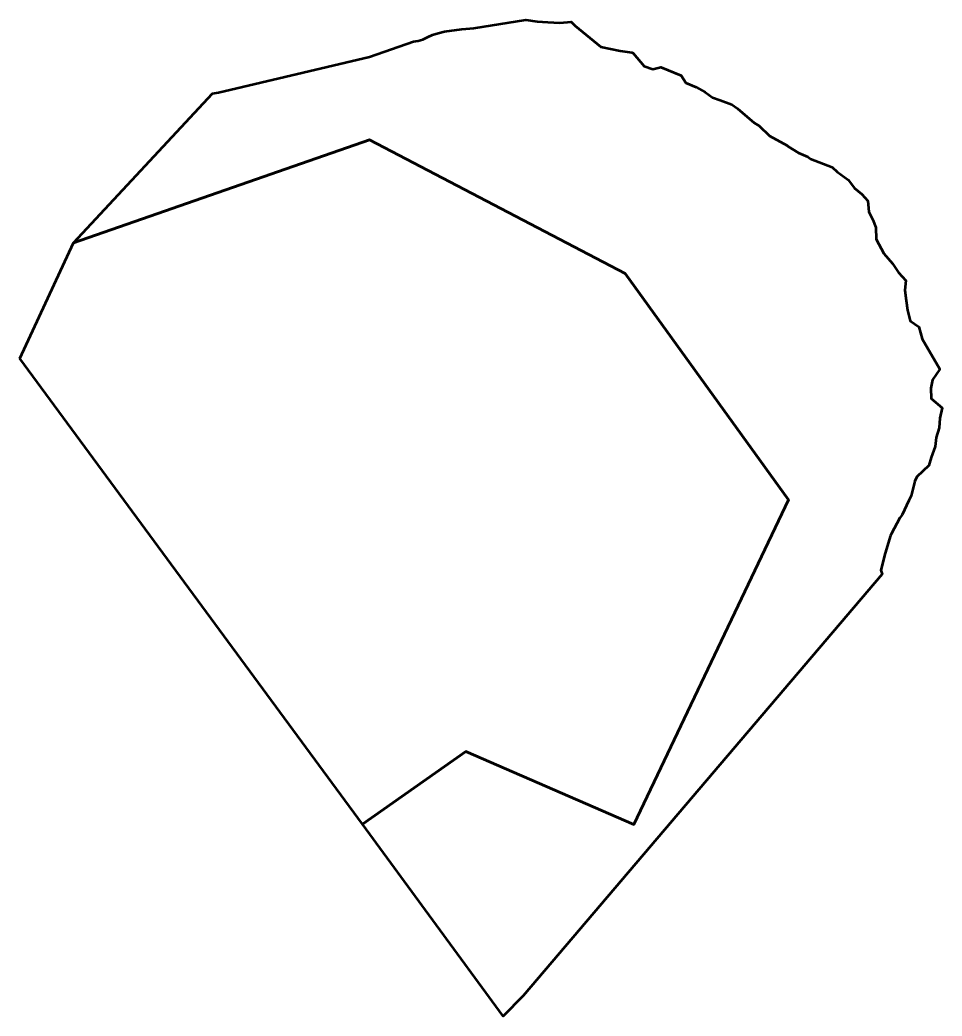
# Model space of a CAD drawing. Header units: metres. Extents: x 807518 to 807640, y 9157486 to 9157617.
import ezdxf

# ---------------------------------------------------------------- set-up
doc = ezdxf.new("R2010")
doc.units = ezdxf.units.M
doc.header["$MEASUREMENT"] = 0
doc.layers.add('2892-21006', color=1, linetype='Continuous')

msp = doc.modelspace()

# ---------------------------------------------------------------- linework, layer by layer
at = {"layer": '2892-21006', "color": 254, "lineweight": 53, "true_color": 0xcccccc}
msp.add_lwpolyline([(807544.53, 9157607.53), (807564.38, 9157612.2), (807570.19, 9157614.23), (807570.79, 9157614.34), (807571.39, 9157614.52), (807572.03, 9157614.81), (807572.69, 9157615.09), (807573.42, 9157615.34), (807574.27, 9157615.57), (807576.52, 9157615.86), (807578.11, 9157616), (807584.96, 9157617.07), (807586.41, 9157616.88), (807587.85, 9157616.76), (807589.42, 9157616.69), (807590.89, 9157616.82), (807591.43, 9157616.3), (807594.82, 9157613.53), (807597.36, 9157613), (807598.88, 9157612.77), (807599.03, 9157612.71), (807600.48, 9157611), (807601.64, 9157610.61), (807602.69, 9157610.86), (807605.37, 9157609.76), (807605.99, 9157608.8), (807607.33, 9157608.22), (807608.5, 9157607.56), (807609.49, 9157606.89), (807610.49, 9157606.5), (807612.03, 9157605.94), (807612.78, 9157605.44), (807614.94, 9157603.56), (807615.61, 9157603.14), (807616.98, 9157601.84), (807619.28, 9157600.58), (807619.43, 9157600.44), (807620.8, 9157599.61), (807622, 9157599.08), (807622.19, 9157598.95), (807622.38, 9157598.79), (807625.23, 9157597.71), (807625.88, 9157597.11), (807627.32, 9157596.03), (807628.13, 9157594.96), (807629.1, 9157594.18), (807629.89, 9157593.29), (807630.05, 9157591.85), (807630.57, 9157590.77), (807630.94, 9157589.76), (807631, 9157588.23), (807632.02, 9157586.37), (807633.12, 9157585.06), (807633.95, 9157583.85), (807634.9, 9157582.82), (807634.78, 9157581.55), (807634.96, 9157580.17), (807635.12, 9157578.89), (807635.45, 9157577.51), (807636.59, 9157576.73), (807637.02, 9157575.15), (807639.35, 9157571.17), (807638.41, 9157569.77), (807638.16, 9157568.67), (807638.21, 9157567.3), (807639.66, 9157566.09), (807639.37, 9157564.72), (807639.26, 9157563.42), (807638.9, 9157562.18), (807638.77, 9157561), (807638.21, 9157559.53), (807637.93, 9157558.49), (807636.36, 9157557.01), (807636.09, 9157556.41), (807635.59, 9157554.48), (807635.3, 9157553.88), (807634.42, 9157551.99), (807634.1, 9157551.62), (807632.96, 9157549.46), (807632.9, 9157549.27), (807632.16, 9157546.97), (807631.6, 9157544.74), (807631.79, 9157544.18), (807584.59, 9157488.74), (807581.98, 9157486.1), (807563.45, 9157511.31), (807577.07, 9157520.87), (807599.16, 9157511.27), (807619.48, 9157553.96), (807598, 9157583.72), (807564.39, 9157601.3), (807525.48, 9157587.76), (807543.77, 9157607.41)], close=True, dxfattribs=at)
at = {"layer": '2892-21006', "color": 40, "lineweight": 53, "true_color": 0xffbb00}
msp.add_lwpolyline([(807518.44, 9157572.56), (807525.48, 9157587.76), (807564.39, 9157601.3), (807598, 9157583.72), (807619.48, 9157553.96), (807599.16, 9157511.27), (807577.07, 9157520.87), (807563.45, 9157511.31)], close=True, dxfattribs=at)

doc.saveas('drawing.dxf')
